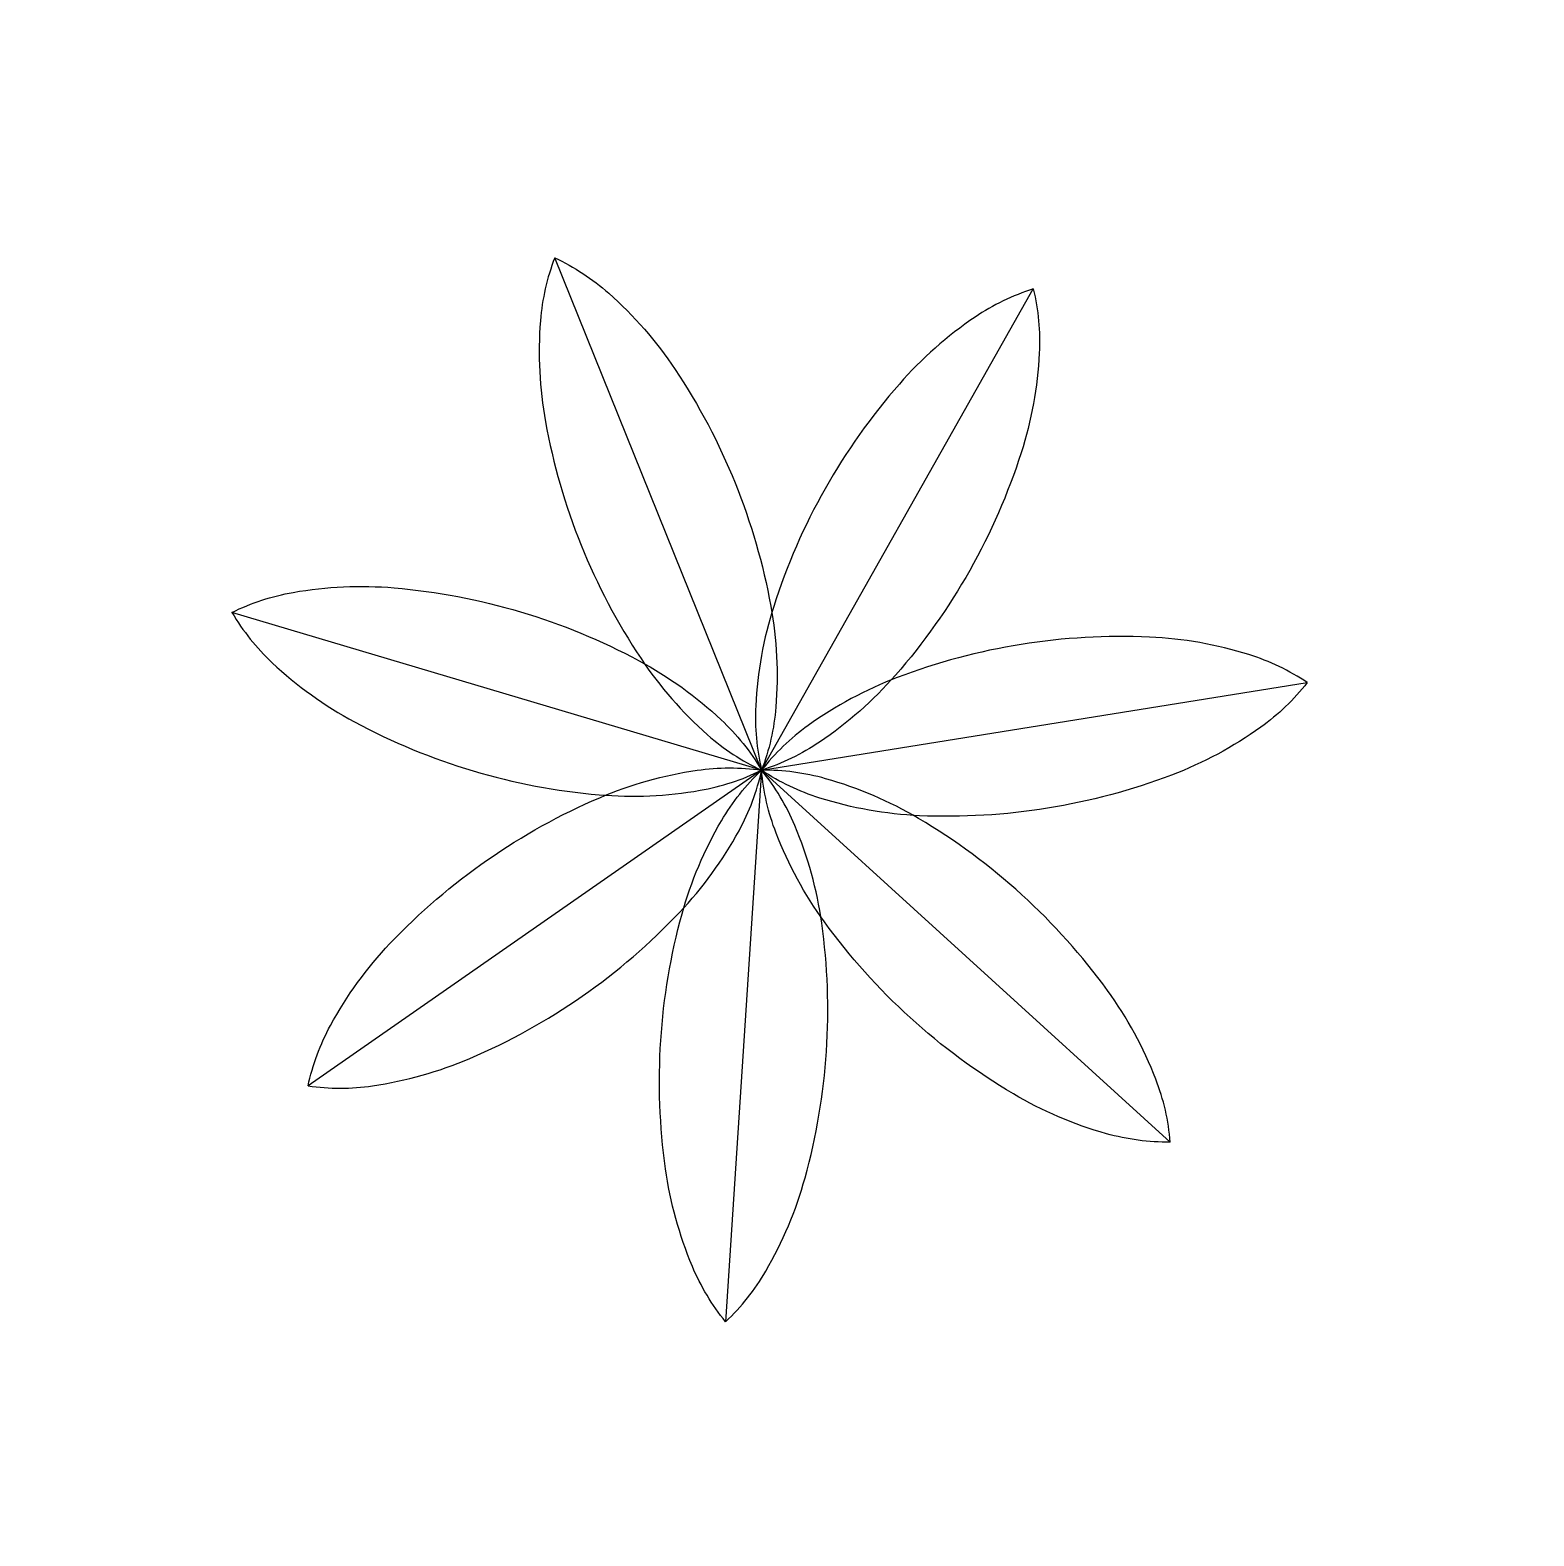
# Model space of a CAD drawing. Extents: x -0.52 to 0.56, y -0.6 to 0.49.
import ezdxf

# ---------------------------------------------------------------- set-up
doc = ezdxf.new("R2010")
doc.units = 0
doc.header["$MEASUREMENT"] = 0
doc.layers.get('0').update_dxf_attribs({"linetype": 'CONTINUOUS'})
doc.layers.add('MOLHO', color=114, linetype='CONTINUOUS')

# ---------------------------------------------------------------- blocks, each defined once
blk = doc.blocks.new('MOLHO1')
for q in [(-0.0735, 0.3723), (0.2453, 0.2896), (-0.3369, 0.1747), (-0.3466, -0.1545), (-0.0953, -0.3673), (0.2278, -0.3036), (0.3793, -0.0112)]:
    blk.add_line((0, 0), q)
for points in [[(-0.0735, 0.3723, 0.071554), (-0.0912, 0.3317, 0.064918), (-0.1008, 0.2629, 0.05107), (-0.0927, 0.1751, 0.05107)], [(-0.0735, 0.3723, -0.071554), (-0.0416, 0.3415, -0.064918), (-0.0066, 0.2815, -0.05107), (0.0192, 0.1972, -0.05107)], [(0.2453, 0.2896, 0.071554), (0.2024, 0.2781, 0.064918), (0.1427, 0.2427, 0.05107), (0.0791, 0.1816, 0.05107)], [(0.2453, 0.2896, -0.071554), (0.241, 0.2455, -0.064918), (0.2159, 0.1807, -0.05107), (0.1661, 0.108, -0.05107)], [(0.0192, 0.1972, -0.05107), (0.0273, 0.1094, -0.064918), (0.0177, 0.0406, -0.071554), (0, 0, -0.174779)], [(-0.3369, 0.1747, -0.071554), (-0.2929, 0.1803, -0.064918), (-0.2242, 0.1703, -0.05107), (-0.1422, 0.1379, -0.05107)], [(0.0791, 0.1816, 0.05107), (0.0293, 0.1089, 0.064918), (0.0043, 0.0441, 0.071554), (0, 0, 0.174779)], [(-0.3369, 0.1747, 0.071554), (-0.3162, 0.1355, 0.064918), (-0.2684, 0.0851, 0.05107), (-0.1947, 0.0367, 0.05107)], [(-0.0927, 0.1751, 0.05107), (-0.0669, 0.0908, 0.064918), (-0.0318, 0.0309, 0.071554), (0, 0, 0.174779)], [(-0.1422, 0.1379, -0.05107), (-0.0685, 0.0896, -0.064918), (-0.0207, 0.0392, -0.071554), (0, 0, -0.174779)], [(0.1661, 0.108, -0.05107), (0.1026, 0.0468, -0.064918), (0.0428, 0.0115, -0.071554), (0, 0, -0.174779)], [(0.1913, 0.0514, 0.05107), (0.1034, 0.045, 0.064918), (0.0372, 0.0242, 0.071554), (0, 0, 0.174779)], [(0.3793, -0.0112, 0.071554), (0.3437, 0.0151, 0.064918), (0.2787, 0.0398, 0.05107), (0.1913, 0.0514, 0.05107)], [(-0.1947, 0.0367, 0.05107), (-0.1127, 0.0043, 0.064918), (-0.044, -0.0057, 0.071554), (0, 0, 0.174779)], [(-0.1965, -0.0252, -0.05107), (-0.1128, 0.0023, -0.064918), (-0.0436, 0.0082, -0.071554), (0, 0, -0.174779)], [(-0.1501, -0.1293, 0.05107), (-0.0737, -0.0854, 0.064918), (-0.023, -0.0379, 0.071554), (0, 0, 0.174779)], [(-0.1028, -0.1693, -0.05107), (-0.0721, -0.0867, -0.064918), (-0.0336, -0.0289, -0.071554), (0, 0, -0.174779)], [(0.0683, -0.186, -0.05107), (0.0228, -0.1105, -0.064918), (0.0017, -0.0443, -0.071554), (0, 0, -0.174779)], [(0.188, -0.0626, -0.05107), (0.1006, -0.051, -0.064918), (0.0357, -0.0263, -0.071554), (0, 0, -0.174779)], [(0.1595, -0.1176, 0.05107), (0.0997, -0.0528, 0.064918), (0.0421, -0.014, 0.071554), (0, 0, 0.174779)], [(0.0075, -0.198, 0.05107), (0.0208, -0.1108, 0.064918), (0.0153, -0.0416, 0.071554), (0, 0, 0.174779)], [(0.3793, -0.0112, -0.071554), (0.3422, -0.0354, -0.064918), (0.2759, -0.0562, -0.05107), (0.188, -0.0626, -0.05107)], [(-0.3466, -0.1545, -0.071554), (-0.3236, -0.1166, -0.064918), (-0.273, -0.0691, -0.05107), (-0.1965, -0.0252, -0.05107)], [(0.2278, -0.3036, 0.071554), (0.2261, -0.2593, 0.064918), (0.2049, -0.1931, 0.05107), (0.1595, -0.1176, 0.05107)], [(-0.3466, -0.1545, 0.071554), (-0.3031, -0.1627, 0.064918), (-0.2339, -0.1568, 0.05107), (-0.1501, -0.1293, 0.05107)], [(-0.0953, -0.3673, -0.071554), (-0.1106, -0.3257, -0.064918), (-0.1162, -0.2565, -0.05107), (-0.1028, -0.1693, -0.05107)], [(0.2278, -0.3036, -0.071554), (0.1857, -0.2896, -0.064918), (0.1281, -0.2507, -0.05107), (0.0683, -0.186, -0.05107)], [(-0.0953, -0.3673, 0.071554), (-0.0617, -0.3384, 0.064918), (-0.0232, -0.2806, 0.05107), (0.0075, -0.198, 0.05107)]]:
    blk.add_lwpolyline(points, format="xyb")

msp = doc.modelspace()

# ---------------------------------------------------------------- block references
at = {"layer": 'MOLHO', "xscale": 1.04751372467402, "yscale": 1.04751372467402, "zscale": 1.04751372467402, "rotation": 319.3896258453902}
msp.add_blockref('MOLHO1', (0.0043, -0.0462), dxfattribs=at)

doc.saveas('drawing.dxf')
